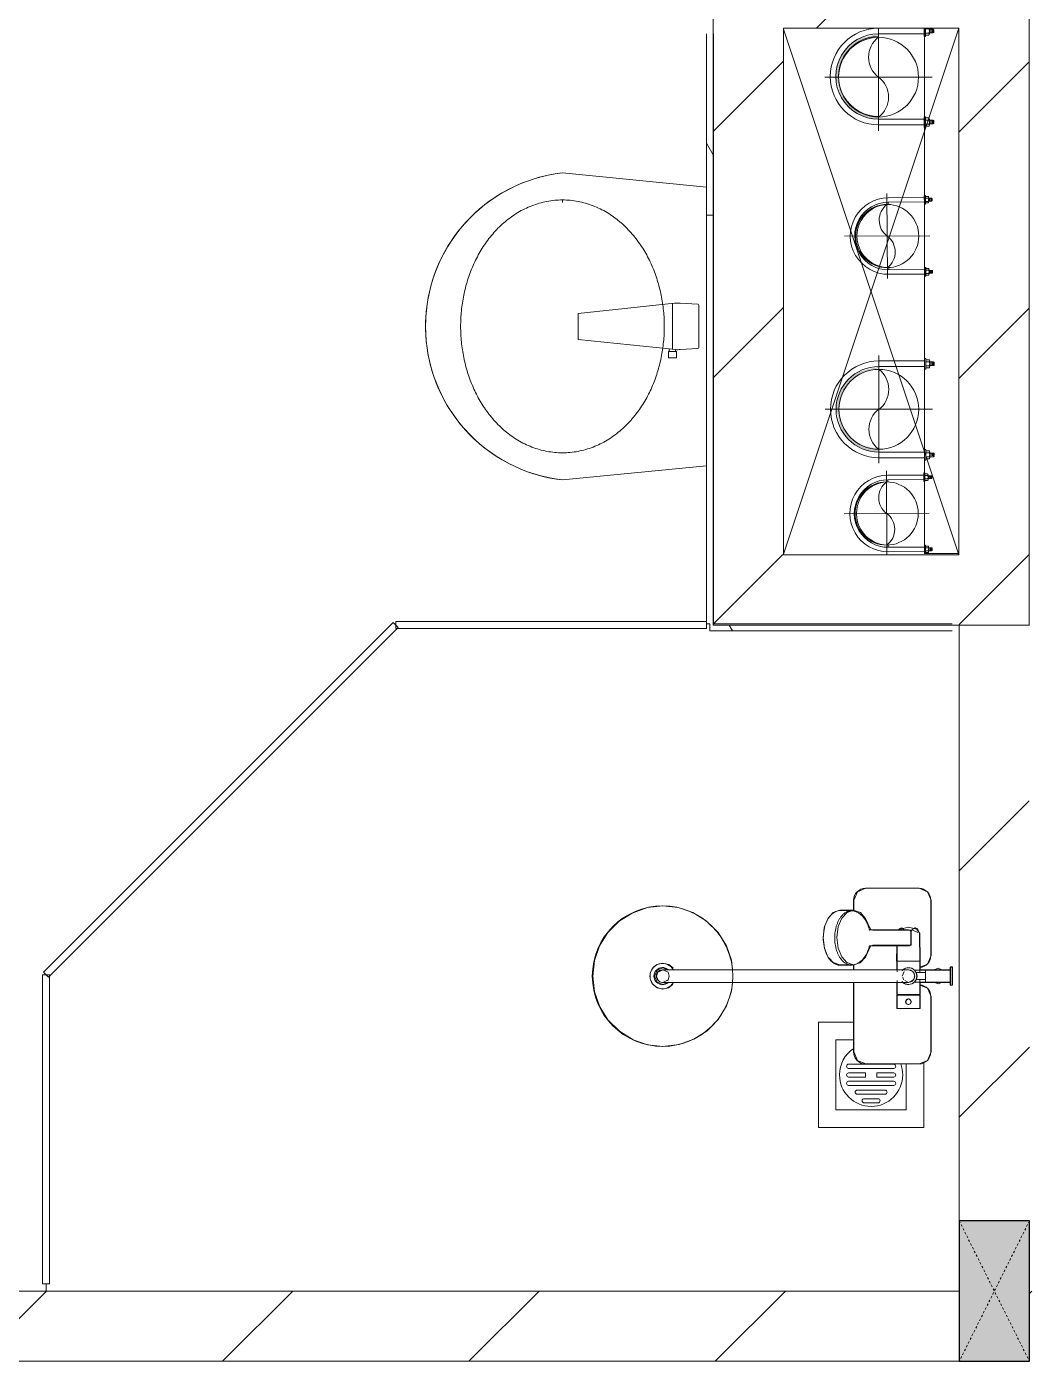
# Model space of a CAD drawing. Header units: millimetres. Extents: x 5121 to 246734, y -48180 to 129206.
# Drawn here: x 112825 to 114252, y 56637 to 58537 of the extents above; entities that cross this region are included whole.
import ezdxf

# ---------------------------------------------------------------- set-up
doc = ezdxf.new("R2010")
doc.units = ezdxf.units.MM
doc.linetypes.add('Dash', pattern=[6, 3, -3])
doc.linetypes.add('IMPORT-CENTER _3_', pattern=[10.16, 6.35, -1.27, 1.27, -1.27])
for name, color, linetype, lineweight in [('0-1', 7, 'Continuous', 5), ('0-2', 50, 'Continuous', 9), ('A-FLOR-1', 50, 'Continuous', 9), ('A-GLAZ-CURT-1', 253, 'Continuous', 9), ('A-GLAZ-CURT-2', 50, 'Continuous', 9), ('A-WALL-1', 250, 'Continuous', 18), ('A-WALL-PATT-1', 9, 'Continuous', 9), ('A-WALL-PATT-3', 111, 'Continuous', 9), ('G-IMPT', 8, 'Continuous', 9), ('G-IMPT-2', 8, 'IMPORT-CENTER _3_', 9), ('M-EQPM', 50, 'Continuous', 9), ('M-EQPM-1', 253, 'Continuous', 9), ('P-SANR-FIXT', 6, 'Continuous', 9), ('P-SANR-FIXT-1', 253, 'Continuous', 9), ('P-SANR-FIXT-2', 221, 'Continuous', 9), ('S-COLS-2', 10, 'Continuous', 25), ('S-COLS-3', 50, 'Continuous', 9), ('S-COLS-4', 253, 'Continuous', 9), ('S-COLS-HDLN-1', 50, 'Dash', 9)]:
    doc.layers.add(name, color=color, linetype=linetype, lineweight=lineweight)
pattern_1 = [(45, (0, 0), (-175.3625, 175.3625), [])]
pattern_2 = [(0, (0, 0), (1259.84, 314.96), [103.937, -840.943, 103.937, -840.943, -5039.36]), (0, (0, 0), (1259.84, 314.96), [-1889.76, 103.937, -1785.823, 103.937, -840.943, -2204.72]), (0, (0, 0), (1259.84, 314.96), [-4724.4, 103.937, -525.983, 103.937, -1470.863]), (120, (472.44, 157.48), (-902.68336, 933.57344), [103.937, -840.943, 103.937, -5880.303]), (120, (472.44, 157.48), (-902.68336, 933.57344), [-1048.817, -840.943, 103.937, -1785.823, -3149.6]), (120, (472.44, 157.48), (-902.68336, 933.57344), [-3779.52, 103.937, -840.943, 103.937, -2100.783]), (120, (472.44, 157.48), (-902.68336, 933.57344), [-4828.337, -525.983, 103.937, -1470.863]), (240, (629.92, 787.4), (-357.1566, -1248.53344), [103.937, -840.943, 103.937, -5880.303]), (240, (629.92, 787.4), (-357.1566, -1248.53344), [-1048.817, -840.943, 103.937, -1785.823, -3149.6]), (240, (629.92, 787.4), (-357.1566, -1248.53344), [-3779.52, 103.937, -840.943, 103.937, -2100.783]), (240, (629.92, 787.4), (-357.1566, -1248.53344), [-4828.337, -525.983, 103.937, -1470.863])]

# ---------------------------------------------------------------- blocks, each defined once
blk = doc.blocks.new('93925000_0001 - 93925000_top_dwg_93925000_T-348115-TKCS_MB TỔNG THỂ TẦNG 1')
at = {"layer": 'P-SANR-FIXT'}
for p, q in [((-29.3, -30.4), (-108, -30.4)), ((29.3, -30.4), (108, -30.4)), ((-125, -47.4), (-125, -123.4)), ((-46.3, -78.4), (-46.3, -46.7)), ((-27.2, -47.1), (-26.1, -47.1)), ((21.5, -45.9), (60.6, -46.7)), ((125, -47.4), (125, -123.4)), ((-9, -412.5), (-9, -62.5)), ((9, -62.5), (9, -412.5)), ((43, -64.7), (43, -117.7)), ((65.8, -117.7), (65.8, -64.7)), ((-27.2, -77.9), (-26.1, -77.9)), ((43, -78.7), (21.5, -79.2)), ((42.7, -117.9), (42.7, -117.9)), ((43.2, -117.6), (43.2, -117.5)), ((65.6, -117.5), (65.6, -117.6)), ((66.1, -117.9), (66.1, -117.9)), ((-108, -140.4), (-9, -140.4)), ((9, -140.4), (16.1, -140.4)), ((15.4, -159.1), (15.8, -143.3)), ((108, -140.4), (92.7, -140.4)), ((93, -143.3), (93.4, -159.1))]:
    blk.add_line(p, q, dxfattribs=at)
at = {"layer": 'P-SANR-FIXT', "flags": 128}
for points in [[(-45.8, -46.1), (-27.2, -46.1), (-27.2, -78.9), (-45.8, -78.9)], [(-26.1, -46), (-26.1, -78.9), (-9, -79)], [(21.5, -47.4), (21.5, -79.1), (9, -79)]]:
    blk.add_lwpolyline(points, dxfattribs=at)
at = {"layer": 'P-SANR-FIXT'}
for centre, radius in [((-36.5, -62.5), 3.95), ((0, -412.5), 100)]:
    blk.add_circle(centre, radius, dxfattribs=at)
for centre, radius, start, end in [((-108, -47.4), 17, 90, 180), ((-29.3, -47.4), 17, 4.7626, 90), ((29.3, -47.4), 17, 90, 175.2374), ((108, -47.4), 17, 360, 90), ((-45.8, -46.6), 0.5, 90, 180), ((0, -62.5), 12, 318.5904, 221.4096), ((0, -62.5), 9, 90, 180.0008), ((0, -62.5), 9, 360, 90), ((59.7, -57.1), 10.5, 38.6491, 85.492), ((45.7, -61.8), 2.59, 155.1929, 175.7071), ((45.9, -61.8), 2.75, 130.8294, 155.1929), ((46.1, -62.1), 3.08, 110.5459, 130.8294), ((54.4, -334.8), 275.9, 88.2683, 91.7343), ((-11.1, -67.1), 76.9, 1.7693, 4.1075), ((65.2, -72.4), 3.46, 323.2522, 79.3541), ((-45.8, -78.4), 0.5, 180, 270), ((-108, -123.4), 17, 180, 270), ((39.3, -146.1), 24, 145.4892, 151.4815), ((41.5, -147.6), 26.8, 139.9517, 145.4927), ((43.6, -149.4), 29.5, 134.7867, 139.9744), ((46.2, -152), 33.2, 130.0223, 134.7808), ((47.7, -153.8), 35.5, 125.4414, 130.0144), ((49.9, -156.8), 39.2, 121.1773, 125.4365), ((50.6, -157.9), 40.5, 119.697, 121.1761), ((51, -158.7), 41.5, 117.0276, 119.7085), ((52.2, -161.1), 44.1, 113.3199, 117.0258), ((51.7, -159.9), 42.8, 109.7779, 113.2977), ((52.5, -162.2), 45.2, 106.1472, 109.7766), ((53.2, -164.5), 47.7, 103.9355, 106.1665), ((39.1, -108.2), 10.4, 284.3956, 285.5116), ((40.8, -114.2), 4.19, 285.5116, 289.9665), ((40.2, -112.5), 6, 289.9665, 292.7061), ((41.4, -115.3), 2.96, 292.7061, 296.5405), ((41.3, -115.1), 3.16, 296.9591, 300.8286), ((41.8, -115.8), 2.26, 300.8286, 305.287), ((42.1, -116.4), 1.64, 305.287, 309.9326), ((42.6, -116.9), 0.906, 309.9326, 315.24), ((66.5, -116.6), 1.39, 229.6335, 235.1234), ((66.3, -116.8), 1.08, 225.1702, 229.6335), ((67.3, -115.4), 2.79, 235.1234, 238.7439), ((67.2, -115.6), 2.6, 238.7439, 243.4573), ((67.8, -114.4), 3.89, 243.9189, 246.8313), ((68.1, -113.8), 4.52, 246.843, 250.4792), ((68.3, -113.2), 5.24, 250.478, 254.0406), ((68.5, -112.7), 5.75, 254.0357, 256.0561), ((55.4, -165.2), 48.4, 73.8659, 76.0481), ((56.2, -162.4), 45.5, 70.241, 73.86), ((57.4, -159.2), 42.1, 66.6693, 70.2637), ((56.5, -161.3), 44.3, 62.9815, 66.6728), ((58, -158.4), 41.1, 60.2783, 62.9855), ((57.7, -158.9), 41.7, 58.8444, 60.2824), ((59.2, -156.4), 38.7, 54.5377, 58.8482), ((60.9, -154), 35.8, 50.0034, 54.5405), ((62.8, -151.7), 32.8, 45.1921, 50.0042), ((65, -149.6), 29.8, 40.0487, 45.1896), ((87.6, -128.4), 1.5, 180, 187.5386), ((87.6, -128.4), 1.5, 258.6057, 270), ((67.2, -147.7), 26.8, 34.5125, 40.0422), ((69.4, -146.2), 24.2, 28.5363, 34.4919), ((108, -123.4), 17, 270, 360), ((32.6, -143.6), 16.9, 172.414, 179.1297), ((33.7, -143.7), 17.9, 164.9525, 172.4168), ((35.2, -144.2), 19.5, 157.9614, 164.9563), ((37.1, -144.9), 21.6, 151.4775, 157.9654), ((73.8, -143.9), 19.2, 21.6374, 28.9183), ((71.2, -145), 22.1, 15.4436, 21.6374), ((76.8, -143.4), 16.2, 7.1859, 15.4436), ((73.9, -143.8), 19.1, 1.2699, 7.1859), ((32.7, -159), 17.3, 181.3198, 222.2619), ((76, -159), 17.4, 317.3098, 358.6393), ((54.2, -123), 60.6, 259.1395, 270.1494), ((54.2, -119.5), 64.1, 270.1494, 280.3637), ((0, -412.5), 18, 120.2491, 59.7509), ((0, -412.5), 12.2, 137.7946, 42.2054), ((0, -412.5), 9, 180, 0)]:
    blk.add_arc(centre, radius, start, end, dxfattribs=at)
for points, degree in [([(-12.9, 0), (-12.9, -1.5), (-12.9, -3)], 2), ([(12.9, 0), (0, 0), (-12.8, 0)], 2), ([(12.8, 0), (12.9, 0), (12.9, 0)], 2), ([(12.9, 0), (12.9, -1.5), (12.9, -3)], 2), ([(-12.9, -3), (0, -3), (12.8, -3)], 2), ([(-12.8, -3), (-12.9, -3), (-12.9, -3)], 2), ([(-8.5, -3.8), (-8.5, -20.9), (-8.5, -38)], 2), ([(8.5, -3.8), (8.5, -20.9), (8.5, -38)], 2), ([(-5, -46), (-15.5, -46), (-26.1, -46)], 2), ([(-8.5, -38), (0, -38), (8.5, -38)], 2), ([(-5, -38), (-5, -44.8), (-5, -51.6)], 2), ([(5, -38), (5, -44.8), (5, -51.6)], 2), ([(5, -46), (13.3, -46), (21.5, -46)], 2), ([(43.2, -61.6), (43.1, -62.2), (43.3, -62.8), (43, -63.5), (43, -64.1), (43, -64.7)], 5), ([(46.1, -59), (45.8, -59), (45.6, -59), (45.4, -59.1), (45.2, -59.1), (45, -59.2)], 5), ([(65.6, -61.6), (65.6, -60.8), (65.5, -60), (64.3, -59), (63.5, -59), (62.7, -59)], 5), ([(42.8, -182.5), (33, -180.6), (24.7, -176.4), (19.9, -170.7)], 3), ([(88.8, -170.8), (83.9, -176.5), (75.6, -180.7), (65.8, -182.5)], 3)]:
    blk.add_open_spline(points, degree=degree, dxfattribs=at)
for points, weights in [([(-9.3, -3), (-8.5, -3), (-8.5, -3.8)], [1, 0.707106775639, 1]), ([(9.3, -3), (8.5, -3), (8.5, -3.8)], [1, 0.707106765177, 1]), ([(21.5, -45.9), (21.5, -45.7), (21.5, -47.4)], [0.874147445041, 0.908470869121, 1]), ([(67.9, -74.4), (66.9, -75.7), (65.8, -76.4)], [1, 0.991614392871, 1]), ([(54.4, -167.3), (15.8, -167.3), (15.8, -143.6)], [1, 0.707106781187, 1]), ([(93, -143.6), (93, -167.3), (54.4, -167.3)], [1, 0.707106781187, 1])]:
    blk.add_rational_spline(points, weights, degree=2, dxfattribs=at)
blk.add_open_spline([(68, -50.6), (68.4, -51.1), (68.6, -51.7), (68.7, -53.5), (68.2, -54.7), (66.1, -57), (64.6, -58.1), (62.7, -59)], degree=3, knots=[0.3623591, 0.3623591, 0.3623591, 0.3623591, 0.4991435, 0.4991435, 0.7494159, 0.7494159, 0.9564651, 0.9564651, 0.9564651, 0.9564651], dxfattribs=at)
blk = doc.blocks.new('93925000_0001 - 93925000_top_dwg-348114-TKCS_MB TỔNG THỂ TẦNG 1')
blk.add_blockref('93925000_0001 - 93925000_top_dwg_93925000_T-348115-TKCS_MB TỔNG THỂ TẦNG 1', (0, 0))
blk = doc.blocks.new('93925000_0001 - 93925000_3D_low_dwg-V48-TKCS_MB TỔNG THỂ TẦNG 1')
at = {"layer": 'P-SANR-FIXT'}
for p, q in [((-13, 0.4), (-12.1, 0.4)), ((-13, 0.4), (-11.6, 0.4)), ((-13, 0.4), (-12.1, 0.4)), ((-13, 0.4), (-11.6, 0.4)), ((-13, -2.4), (-13, 0.4)), ((-13, -2.4), (-13, 0.4)), ((-12.1, 0.4), (-9.1, 0.4)), ((-12.1, 0.4), (-9.1, 0.4)), ((-8, 0.4), (-11.6, 0.4)), ((-8, 0.4), (-11.6, 0.4)), ((-9.1, 0.4), (-5, 0.4)), ((-9.1, 0.4), (-5, 0.4)), ((-2.7, 0.4), (-8, 0.4)), ((-2.7, 0.4), (-8, 0.4)), ((-5, 0.4), (0, 0.4)), ((-5, 0.4), (0, 0.4)), ((2.9, 0.4), (-2.7, 0.4)), ((2.9, 0.4), (-2.7, 0.4)), ((0, 0.4), (5.1, 0.4)), ((0, 0.4), (5.1, 0.4)), ((8.2, 0.4), (2.9, 0.4)), ((8.2, 0.4), (2.9, 0.4)), ((5.1, 0.4), (9, 0.4)), ((5.1, 0.4), (9, 0.4)), ((11.6, 0.4), (8.2, 0.4)), ((11.6, 0.4), (8.2, 0.4)), ((9, 0.4), (12, 0.4)), ((9, 0.4), (12, 0.4)), ((13, 0.4), (11.6, 0.4)), ((13, 0.4), (11.6, 0.4)), ((12, 0.4), (13, 0.4)), ((12, 0.4), (13, 0.4)), ((13, -2.4), (13, 0.4)), ((13, -2.4), (13, 0.4)), ((-12.1, -2.4), (-13, -2.4)), ((-13, -2.4), (-11.6, -2.4)), ((-12.1, -2.4), (-13, -2.4)), ((-13, -2.4), (-11.6, -2.4)), ((-9.1, -2.4), (-12.1, -2.4)), ((-9.1, -2.4), (-12.1, -2.4)), ((-11.1, -20.1), (-8.9, -14.6)), ((-5, -2.4), (-9.1, -2.4)), ((-8.9, -45.6), (-8.9, -2.4)), ((-6.1, -2.4), (-8.5, -2.4)), ((-8.5, -53.6), (-8.5, -2.4)), ((-0.3, -2.4), (-6.1, -2.4)), ((0, -2.4), (-5, -2.4)), ((-0.3, -2.4), (6.1, -2.4)), ((5.1, -2.4), (0, -2.4)), ((5.1, -2.4), (9, -2.4)), ((6.1, -2.4), (8.5, -2.4)), ((11.6, -2.4), (8.2, -2.4)), ((11.6, -2.4), (8.2, -2.4)), ((8.5, -2.4), (8.5, -53.6)), ((8.9, -2.4), (8.9, -45.6)), ((11.1, -20.1), (8.9, -15)), ((9, -2.4), (12, -2.4)), ((9, -2.4), (12, -2.4)), ((13, -2.4), (11.6, -2.4)), ((13, -2.4), (11.6, -2.4)), ((12, -2.4), (13, -2.4)), ((12, -2.4), (13, -2.4)), ((-125, -47), (-120, -35)), ((-120, -35), (-125, -47)), ((-120, -35), (-108, -30)), ((-108, -30), (-120, -35)), ((-108, -30), (-29.2, -30)), ((-29.2, -30), (-108, -30)), ((-29.2, -30), (-17.2, -35)), ((-17.2, -35), (-29.2, -30)), ((-17.2, -35), (-12.8, -45.6)), ((-12.8, -45.6), (-17.2, -35)), ((-8.9, -25.2), (-11.1, -20.1)), ((8.9, -25.6), (11.1, -20.1)), ((17.2, -35), (12.8, -45.6)), ((12.8, -45.6), (17.2, -35)), ((17.2, -35), (29.2, -30)), ((17.2, -35), (29.2, -30)), ((29.2, -30), (108, -30)), ((108, -30), (29.2, -30)), ((108, -30), (120, -35)), ((120, -35), (108, -30)), ((120, -35), (125, -47)), ((125, -47), (120, -35)), ((-125, -123), (-125, -47)), ((-125, -47), (-125, -123)), ((-46.3, -45.7), (-27.2, -45.6)), ((-46.3, -46.9), (-46.3, -45.7)), ((-46.3, -45.7), (-46.3, -46.9)), ((-46.3, -50.5), (-46.3, -46.9)), ((-46.3, -50.5), (-46.3, -56.1)), ((-46.3, -56.1), (-46.3, -62.1)), ((-27.2, -46.8), (-27.2, -45.6)), ((-27.2, -45.6), (-27.2, -46.8)), ((-27.2, -46.8), (-27.2, -50.4)), ((-27.2, -56), (-27.2, -50.4)), ((-27.2, -62.1), (-27.2, -56)), ((-26.1, -46.8), (-26.1, -45.6)), ((-8.5, -45.6), (-26.1, -45.6)), ((-26.1, -46.8), (-26.1, -50.4)), ((-26.1, -56), (-26.1, -50.4)), ((-26.1, -62.1), (-26.1, -56)), ((-8.5, -53.6), (-11.2, -57.7)), ((-8.5, -53.6), (-11.2, -57.7)), ((-5.4, -54.9), (-9, -62.1)), ((-4.4, -50.9), (-8.5, -53.6)), ((-4.4, -50.9), (-8.5, -53.6)), ((0, -53.1), (-5.4, -54.9)), ((-4.6, -51), (-4.4, -50.9)), ((0, -50.1), (-4.4, -50.9)), ((-1.6, -53.8), (0, -53.1)), ((4.4, -50.9), (0, -50.1)), ((5.1, -55.1), (0, -53.1)), ((4.4, -50.9), (4.6, -51)), ((4.4, -50.9), (8.5, -53.6)), ((4.4, -50.9), (8.5, -53.6)), ((9, -62.1), (6.4, -55.7)), ((21.5, -45.6), (8.5, -45.6)), ((11.1, -57.5), (8.5, -53.6)), ((11.2, -57.7), (8.5, -53.6)), ((11.2, -57.7), (8.5, -53.6)), ((21.5, -45.6), (60.6, -46.1)), ((21.5, -46.8), (21.5, -45.6)), ((21.5, -46.8), (21.5, -50.4)), ((21.5, -56), (21.5, -50.4)), ((21.5, -62.1), (21.5, -56)), ((60.6, -46.1), (66.7, -50.3)), ((65.3, -56), (62.2, -49.2)), ((66.3, -68.3), (65.3, -56)), ((66.7, -50.3), (69.5, -62.1)), ((125, -47), (125, -123)), ((125, -123), (125, -47)), ((-46.3, -68.1), (-46.3, -62.1)), ((-46.3, -73.7), (-46.3, -68.1)), ((-46.3, -77.3), (-46.3, -73.7)), ((-40.5, -62.1), (-39.4, -59.4)), ((-40.5, -62.1), (-39.3, -64.9)), ((-36.6, -58.1), (-39.4, -59.4)), ((-36.5, -66.1), (-39.3, -64.9)), ((-36.6, -58.1), (-33.6, -59.3)), ((-33.6, -64.8), (-36.5, -66.1)), ((-33.6, -59.3), (-32.5, -62.1)), ((-33.6, -64.8), (-32.5, -62.1)), ((-27.2, -68.2), (-27.2, -62.1)), ((-27.2, -73.8), (-27.2, -68.2)), ((-27.2, -77.4), (-27.2, -73.8)), ((-26.1, -68.2), (-26.1, -62.1)), ((-26.1, -73.8), (-26.1, -68.2)), ((-26.1, -77.4), (-26.1, -73.8)), ((-11.1, -57.5), (-12, -62.1)), ((-11.2, -57.7), (-12, -62.1)), ((-12, -62.1), (-11.2, -66.5)), ((-12, -62.1), (-11.2, -66.5)), ((-11.1, -57.5), (-11.2, -57.7)), ((-11.1, -66.7), (-11.2, -66.5)), ((-11.2, -66.5), (-8.5, -70.6)), ((-11.1, -66.7), (-8.5, -70.6)), ((-9, -62.1), (-6.3, -67.4)), ((-9, -62.1), (-9, -66.3)), ((-9, -79.5), (-9, -66.3)), ((-8.5, -70.6), (-8.5, -70.6)), ((-8.5, -70.6), (-7.4, -71.3)), ((-8.5, -70.6), (-7.4, -71.3)), ((-5.4, -69.3), (-1.6, -70.5)), ((6.4, -68.5), (0, -71.1)), ((7.4, -71.3), (8.5, -70.6)), ((7.5, -71.3), (8.5, -70.6)), ((8.5, -70.6), (11.2, -66.5)), ((8.5, -70.6), (11.2, -66.5)), ((8.5, -70.6), (11.1, -66.7)), ((8.5, -70.6), (8.5, -70.6)), ((9, -62.1), (9, -66.5)), ((9, -79.6), (9, -66.5)), ((11.1, -57.5), (11.2, -57.7)), ((11.1, -66.7), (12, -62.1)), ((11.1, -66.7), (11.2, -66.5)), ((12, -62.1), (11.2, -57.7)), ((12, -62.1), (11.2, -57.7)), ((11.2, -66.5), (12, -62.1)), ((21.5, -68.2), (21.5, -62.1)), ((21.5, -73.8), (21.5, -68.2)), ((21.5, -77.4), (21.5, -73.8)), ((43.3, -68.3), (43.8, -62.2)), ((44.3, -58.6), (44.2, -112.9)), ((65.4, -58.6), (44.3, -58.6)), ((65.4, -58.6), (65.4, -112.9)), ((66.7, -73.9), (69.5, -62.1)), ((-46.3, -78.5), (-46.3, -77.3)), ((-46.3, -78.5), (-46.3, -77.3)), ((-46.3, -78.5), (-27.2, -78.6)), ((-27.2, -77.4), (-27.2, -78.6)), ((-27.2, -78.6), (-27.2, -77.4)), ((-26.1, -78.6), (-26.1, -77.4)), ((-26.1, -78.6), (-6.3, -78.6)), ((-9, -79.5), (-9, -94.5)), ((-9, -94.5), (-9, -122.1)), ((6.3, -78.6), (21.5, -78.6)), ((9, -79.6), (9, -94.6)), ((9, -94.6), (9, -122.1)), ((21.5, -78.6), (21.5, -77.4)), ((21.5, -78.6), (44.3, -78.3)), ((44.2, -112.9), (42.7, -116.4)), ((65.4, -112.9), (67, -116.4)), ((-120, -135), (-125, -123)), ((-125, -123), (-120, -135)), ((-9, -122.1), (-9, -352.1)), ((9, -352.1), (9, -122.1)), ((16, -140.4), (19, -131.1)), ((27.2, -123.6), (19, -131.1)), ((42.7, -116.4), (27.2, -123.6)), ((67, -116.4), (82.2, -123.4)), ((82.2, -123.4), (90.4, -130.7)), ((90.4, -130.7), (93.7, -140.4)), ((125, -123), (120, -135)), ((120, -135), (125, -123)), ((-108, -140), (-120, -135)), ((-120, -135), (-108, -140)), ((-8.8, -140), (-108, -140)), ((-108, -140), (-8.8, -140)), ((16.1, -140), (8.8, -140)), ((8.8, -140), (16.1, -140)), ((16, -140.4), (16, -160.1)), ((19.3, -150.1), (16, -140.4)), ((27.5, -157.3), (19.3, -150.1)), ((90.7, -149.6), (82.5, -157.2)), ((90.7, -149.6), (93.7, -140.4)), ((108, -140), (93.6, -140)), ((93.6, -140), (108, -140)), ((93.7, -140.4), (93.7, -160.1)), ((108, -140), (120, -135)), ((108, -140), (120, -135)), ((16, -160.1), (18.8, -169)), ((19.3, -169.7), (16, -160.1)), ((25.5, -175.3), (19.3, -169.7)), ((27.5, -157.3), (39.8, -162.4)), ((39.8, -162.4), (54.8, -164.2)), ((70.6, -162.2), (54.8, -164.2)), ((70.6, -162.2), (82.5, -157.2)), ((90.7, -169.3), (82.5, -176.8)), ((93.7, -160.1), (90.7, -169.3)), ((39.8, -182), (27.5, -177)), ((39.6, -182), (54.8, -183.9)), ((39.8, -182), (54.8, -183.9)), ((54.8, -183.9), (70.6, -181.9)), ((54.8, -183.9), (69.3, -182.2)), ((82.5, -176.8), (70.6, -181.9)), ((-42.5, -321.4), (-61.8, -333.3)), ((-21.4, -314.2), (-42.5, -321.4)), ((-9, -312.8), (-21.4, -314.2)), ((22.5, -314.4), (9, -312.9)), ((43, -321.6), (22.5, -314.4)), ((61.9, -333.3), (43, -321.6)), ((-61.8, -333.3), (-77.7, -348.9)), ((78.8, -350.3), (61.9, -333.3)), ((-77.7, -348.9), (-89.8, -367.9)), ((-9, -374.4), (-9, -352.1)), ((9, -374.3), (9, -352.1)), ((90.5, -369.3), (78.8, -350.3)), ((-89.8, -367.9), (-97.3, -388.9)), ((-9, -394.7), (-9, -374.4)), ((9, -394.5), (9, -374.3)), ((97.6, -390.1), (90.5, -369.3)), ((-97.3, -388.9), (-100, -411.9)), ((-11.8, -397.7), (-16.7, -404)), ((-9, -394.7), (-9, -407.6)), ((9, -394.5), (9, -407.4)), ((11.7, -397.6), (16.7, -403.7)), ((11.7, -397.6), (16.7, -403.7)), ((100, -411.9), (97.6, -390.1)), ((-100, -411.9), (-97.6, -433.8)), ((-16.7, -404), (-18.5, -411.9)), ((-18.5, -411.9), (-18.5, -411.9)), ((-18.5, -411.9), (-16.5, -420.1)), ((-12, -411.9), (-8.7, -403.6)), ((-8.3, -420.6), (-12, -411.9)), ((-5.4, -404.7), (-9, -411.9)), ((-9, -407.6), (-9, -411.9)), ((-9, -411.9), (-9, -411.9)), ((-5.4, -404.7), (-6.3, -405.5)), ((-5.4, -404.7), (0, -402.9)), ((5.4, -404.7), (0, -402.9)), ((9, -411.9), (5.4, -404.7)), ((5.4, -404.7), (6.2, -405.4)), ((5.4, -419.1), (9, -411.6)), ((5.4, -419.1), (9, -411.9)), ((12, -411.9), (8.3, -403.2)), ((8.7, -420.2), (12, -411.9)), ((9, -411.9), (9, -407.4)), ((9, -411.6), (9, -411.9)), ((18.5, -411.9), (16.5, -420.1)), ((16.7, -403.7), (18.5, -411.9)), ((16.7, -403.7), (18.5, -411.9)), ((18.5, -411.9), (18.5, -411.9)), ((100, -411.9), (97.5, -433.9)), ((-97.6, -433.8), (-90.5, -454.4)), ((-16.5, -420.1), (-11.3, -426.5)), ((-11.3, -426.5), (-3.9, -429.9)), ((-11.3, -426.5), (-3.9, -430)), ((0, -423.9), (-8.3, -420.6)), ((-5.4, -419.1), (-6.2, -418.4)), ((0, -420.9), (-5.4, -419.1)), ((0, -420.9), (-5.4, -419.1)), ((-3.9, -429.9), (4.1, -429.9)), ((-3.9, -430), (4.1, -429.9)), ((5.4, -419.1), (0, -420.9)), ((5.4, -419.1), (0, -420.9)), ((8.7, -420.2), (0, -423.9)), ((4.1, -429.9), (11.7, -426.2)), ((6.2, -418.4), (5.4, -419.1)), ((16.5, -420.1), (11.7, -426.2)), ((89.8, -455.8), (97.5, -433.9)), ((-90.5, -454.4), (-78.4, -473.9)), ((78, -474.5), (89.8, -455.8)), ((-78.4, -473.9), (-62.2, -490.2)), ((61.9, -490.4), (78, -474.5)), ((-62.2, -490.2), (-43.5, -501.9)), ((42.9, -502.2), (61.9, -490.4)), ((-43.5, -501.9), (-22.2, -509.4)), ((-22.2, -509.4), (-0.1, -511.9)), ((-0.1, -511.9), (22.1, -509.4)), ((22.1, -509.4), (42.9, -502.2))]:
    blk.add_line(p, q, dxfattribs=at)
blk = doc.blocks.new('93925000_0001 - FMM 93925000-V54-TKCS_MB TỔNG THỂ TẦNG 1')
at = {"extrusion": (0, 0, -1), "zscale": -1, "rotation": 180}
for name in ['93925000_0001 - 93925000_top_dwg-348114-TKCS_MB TỔNG THỂ TẦNG 1', '93925000_0001 - 93925000_3D_low_dwg-V48-TKCS_MB TỔNG THỂ TẦNG 1']:
    blk.add_blockref(name, (0, 0), dxfattribs=at)
blk = doc.blocks.new('bonruatreo - Chậu rửa-348246-TKCS_MB TỔNG THỂ TẦNG 1')
at = {"layer": 'P-SANR-FIXT-1'}
for p, q in [((-218.6, 205), (-198.4, 0)), ((180.6, 205), (176.4, 205)), ((198.4, 0), (218.6, 205)), ((-198.4, 0), (198.4, 0)), ((165, 0), (-165, 0))]:
    blk.add_line(p, q, dxfattribs=at)
at = {"layer": 'P-SANR-FIXT-1', "flags": 128}
blk.add_lwpolyline([(-218.6, 205), (-217.4, 213.7), (-215.9, 222.4), (-214, 231), (-211.8, 239.5), (-209.3, 247.9), (-206.4, 256.2), (-203.2, 264.4), (-199.6, 272.5), (-195.8, 280.4), (-191.6, 288.1), (-187.1, 295.7), (-182.3, 303.1), (-177.3, 310.3), (-171.9, 317.3), (-166.3, 324.1), (-160.4, 330.6), (-154.2, 336.9), (-147.8, 342.9), (-141.2, 348.7), (-134.3, 354.2), (-127.3, 359.4), (-120, 364.4), (-112.5, 369), (-104.9, 373.4), (-97.1, 377.4), (-89.1, 381.2), (-81, 384.6), (-72.7, 387.6), (-64.4, 390.4), (-55.9, 392.8), (-47.3, 394.8), (-38.7, 396.6), (-30, 397.9), (-21.3, 399), (-12.5, 399.6), (-3.7, 400), (5.1, 399.9), (13.9, 399.6), (22.6, 398.8), (31.4, 397.8), (40.1, 396.3), (48.7, 394.5), (57.2, 392.4), (65.7, 390), (74, 387.2), (82.2, 384.1), (90.3, 380.6), (98.3, 376.8), (106.1, 372.7), (113.7, 368.3), (121.1, 363.6), (128.4, 358.7), (135.4, 353.4), (142.2, 347.8), (148.8, 342), (155.2, 335.9), (161.3, 329.6), (167.2, 323), (172.8, 316.2), (178.1, 309.2), (183.1, 302), (187.8, 294.6), (192.2, 287), (196.4, 279.2), (200.2, 271.3), (203.7, 263.2), (206.8, 255), (209.7, 246.6), (212.2, 238.2), (214.3, 229.7), (216.1, 221.1), (217.6, 212.4), (218.6, 205)], dxfattribs=at)
at = {"layer": 'P-SANR-FIXT-1'}
blk.add_arc((0, 180), 220, 6.525, 173.475, dxfattribs=at)
for points in [[(-180, 205), (-180, 212.4), (-178.6, 227.3), (-172.4, 248.8), (-162.5, 268.9), (-149.4, 287), (-133.8, 303), (-116.1, 316.6), (-96.9, 327.9), (-76.5, 336.8), (-55.2, 343.5), (-33.3, 347.9), (-11.2, 350.1), (11.1, 350.1), (33.3, 347.9), (55.2, 343.5), (76.5, 336.8), (96.9, 327.9), (116.1, 316.6), (133.8, 302.9), (149.5, 287), (162.5, 268.8), (172.4, 248.8), (178.6, 227.3), (180, 212.4), (180, 205)], [(180, 205), (180, 197.6), (178.6, 182.7), (172.4, 161.2), (162.5, 141.2), (149.5, 123), (133.8, 107.1), (116.1, 93.4), (96.9, 82.1), (76.5, 73.2), (55.2, 66.5), (33.3, 62.1), (11.1, 59.9), (-11.2, 59.9), (-33.3, 62.1), (-55.2, 66.5), (-76.5, 73.2), (-96.9, 82.1), (-116.1, 93.4), (-133.8, 107), (-149.4, 123), (-162.5, 141.1), (-172.4, 161.2), (-178.6, 182.7), (-180, 197.6), (-180, 205)]]:
    blk.add_open_spline(points, degree=3, dxfattribs=at)
at = {"layer": 'P-SANR-FIXT-2'}
for p, q in [((-18.5, 182.5), (-32.2, 52.9)), ((18.5, 182.5), (-18.5, 182.5)), ((33, 45.4), (18.5, 182.5)), ((-35.6, 54.2), (-44.7, 54.2)), ((-44.7, 54.2), (-44.7, 42.8)), ((-44.7, 42.8), (-35.6, 42.8)), ((-35.6, 52.9), (-35.6, 54.2)), ((-32.2, 52.9), (-35.6, 52.9)), ((-35.6, 44.2), (-35.6, 52.9)), ((-35.6, 42.8), (-35.6, 44.2)), ((-35.6, 44.2), (-33.1, 44.2)), ((-32.2, 52.9), (-33.1, 44.2)), ((32.7, 48.5), (-32.7, 48.5)), ((-33, 37.3), (-31.4, 12.2)), ((31.4, 12.2), (33, 37.3)), ((-30.2, 11), (30.2, 11))]:
    blk.add_line(p, q, dxfattribs=at)
for centre, radius, start, end in [((5.5, 41.4), 38.7, 175.8543, 186.034), ((-5.5, 41.4), 38.7, 353.966, 6.034), ((-30.1, 12.3), 1.3, 183.5997, 268.7722), ((30.1, 12.3), 1.3, 271.2278, 356.4003)]:
    blk.add_arc(centre, radius, start, end, dxfattribs=at)
blk = doc.blocks.new('THU NUOC - THU NUOC-455054-TKCS_MB TỔNG THỂ TẦNG 1')
at = {"layer": 'M-EQPM-1'}
for p, q in [((-66.3, -70.6), (-66.3, 79.4)), ((-66.3, 79.4), (-15.8, 79.4)), ((-15.8, 54.4), (-41.3, 54.4)), ((-41.3, 54.4), (-41.3, -45.6)), ((-23.3, 19.6), (40.9, 19.6)), ((58.7, -45.6), (58.7, 19.9)), ((83.7, 22.6), (83.7, -70.6)), ((40.9, 13.6), (-23.3, 13.6)), ((-23.3, 7.2), (0.7, 7.2)), ((0.7, 1.2), (-23.3, 1.2)), ((0.7, 7.2), (0.7, 1.2)), ((16.7, 1.2), (16.7, 7.2)), ((16.7, 7.2), (40.9, 7.2)), ((40.9, 1.2), (16.7, 1.2)), ((-23.3, -4.8), (40.9, -4.8)), ((40.9, -10.8), (-23.3, -10.8)), ((-11, -17.3), (28.5, -17.3)), ((28.5, -23.3), (-11, -23.3)), ((-1.1, -29.6), (18.5, -29.6)), ((18.5, -35.6), (-1.1, -35.6)), ((-41.3, -45.6), (58.7, -45.6)), ((83.7, -70.6), (-66.3, -70.6))]:
    blk.add_line(p, q, dxfattribs=at)
for centre, radius, start, end in [((8.7, 4.4), 45, 123.3453, 180), ((8.7, 4.4), 45, 123.3453, 180), ((-23.3, 16.6), 3, 90, 270), ((-11, 29.1), 3, 165, 240), ((40.9, 16.6), 3, 270, 90), ((8.7, 4.4), 45, 0, 20.2407), ((8.7, 4.4), 45, 360, 20.2407), ((8.7, 4.4), 45, 180, 0), ((8.7, 4.4), 45, 180, 360), ((-23.3, 4.2), 3, 90, 270), ((40.9, 4.2), 3, 270, 90), ((-23.3, -7.8), 3, 90, 270), ((-11, -20.3), 3, 90, 270), ((28.5, -20.3), 3, 270, 90), ((40.9, -7.8), 3, 270, 90), ((-1.1, -32.6), 3, 90, 270), ((18.5, -32.6), 3, 270, 90)]:
    blk.add_arc(centre, radius, start, end, dxfattribs=at)
blk = doc.blocks.new('System Panel - Glazed-921744-TKCS_MB TỔNG THỂ TẦNG 1')
at = {"layer": 'A-GLAZ-CURT-2'}
for p, q in [((220.1, 5), (-220.1, 5)), ((-220.1, 5), (-220.1, -5)), ((220.1, -5), (220.1, 5)), ((-220.1, -5), (220.1, -5))]:
    blk.add_line(p, q, dxfattribs=at)
blk = doc.blocks.new('System Panel - Glazed-579637-TKCS_MB TỔNG THỂ TẦNG 1')
at = {"layer": 'A-GLAZ-CURT-2'}
for p, q in [((352.2, 5), (-352.2, 5)), ((-352.2, 5), (-352.2, -5)), ((352.2, -5), (352.2, 5)), ((-352.2, -5), (352.2, -5))]:
    blk.add_line(p, q, dxfattribs=at)
blk = doc.blocks.new('System Panel - Glazed-919683-TKCS_MB TỔNG THỂ TẦNG 1')
at = {"layer": 'A-GLAZ-CURT-2'}
for p, q in [((221.2, 5), (-221.2, 5)), ((-221.2, 5), (-221.2, -5)), ((221.2, -5), (221.2, 5)), ((-221.2, -5), (221.2, -5))]:
    blk.add_line(p, q, dxfattribs=at)
blk = doc.blocks.new('G1_SOF - BO TRU - 100x200-V74-TKCS_MB TỔNG THỂ TẦNG 1')
at = {"layer": 'S-COLS-3'}
blk.add_hatch(color=256, dxfattribs=at).paths.add_polyline_path([(50, -100), (50, 100), (-50, 100), (-50, -100), (-44.8, -100)])
at = {"layer": 'S-COLS-2'}
for p, q in [((50, 100), (-50, 100)), ((-50, 100), (-50, -100)), ((50, -100), (50, 100)), ((-50, -100), (50, -100))]:
    blk.add_line(p, q, dxfattribs=at)
at = {"layer": 'S-COLS-HDLN-1'}
for p, q in [((50, 100), (-50, -100)), ((-50, 100), (50, -100))]:
    blk.add_line(p, q, dxfattribs=at)
blk = doc.blocks.new('NCV_TKTC_TANG 1_rvt-1-TKCS_MB TỔNG THỂ TẦNG 1')
at = {"layer": 'A-WALL-PATT-1'}
h = blk.add_hatch(dxfattribs=at)
h.set_pattern_fill('FP_11', color=256, style=0, pattern_type=2)
h.set_pattern_definition(pattern_2)
h.paths.add_polyline_path([(113792.6, 57686.9), (113802.2, 57686.9), (113802.2, 58526.9), (113792.6, 58526.9), (113792.6, 57690.3)])
h = blk.add_hatch(dxfattribs=at)
h.set_pattern_fill('FP_11', color=256, style=0, pattern_type=2)
h.set_pattern_definition(pattern_2)
h.paths.add_polyline_path([(113902.2, 57676.9), (114142.6, 57676.9), (114142.6, 57684.9), (113801.5, 57684.9), (113797.6, 57676.9), (113901.8, 57676.9)])
h = blk.add_hatch(dxfattribs=at)
h.set_pattern_fill('FP_2', color=256, style=0, pattern_type=2)
h.set_pattern_definition(pattern_1)
h.paths.add_polyline_path([(114252.6, 56836.9), (114252.2, 57684.9), (114152.6, 57684.9), (114152.6, 56836.9)])
h = blk.add_hatch(dxfattribs=at)
h.set_pattern_fill('FP_2', color=256, style=0, pattern_type=2)
h.set_pattern_definition(pattern_1)
h.paths.add_polyline_path([(116252.6, 56636.9), (116252.6, 56736.9), (114252.6, 56736.9), (114252.6, 56636.9), (116244.4, 56636.9)])
h.paths.add_polyline_path([(112540.3, 56636.9), (114152.6, 56636.9), (114152.6, 56736.9), (111852.6, 56736.9), (111852.6, 56636.9), (112052.6, 56636.9)])
at = {"layer": 'A-FLOR-1'}
blk.add_line((112852.6, 56736.9), (112852.6, 56746.9), dxfattribs=at)
at = {"layer": 'A-WALL-1'}
for p, q in [((113792.6, 58526.9), (113792.6, 58308.7)), ((113802.6, 57686.9), (113802.6, 58526.9)), ((113792.6, 57911.9), (113792.6, 57686.9)), ((113792.6, 57686.9), (113797.6, 57686.9)), ((113797.6, 57686.9), (113797.6, 57676.9)), ((114142.6, 57686.9), (113802.6, 57686.9)), ((114152.6, 57684.9), (114152.6, 56836.9)), ((114252.6, 57684.9), (114152.6, 57684.9)), ((113797.6, 57676.9), (114142.6, 57676.9)), ((114152.6, 56736.9), (111852.6, 56736.9)), ((111852.6, 56636.9), (114152.6, 56636.9))]:
    blk.add_line(p, q, dxfattribs=at)
at = {"layer": 'A-GLAZ-CURT-1'}
for name, p, rotation in [('System Panel - Glazed-579637-TKCS_MB TỔNG THỂ TẦNG 1', (113101.2, 57436.3), 44.99999999999893), ('System Panel - Glazed-921744-TKCS_MB TỔNG THỂ TẦNG 1', (112852.1, 56967.1), 89.99999999999919)]:
    blk.add_blockref(name, p, dxfattribs=dict(at, rotation=rotation))
blk.add_blockref('System Panel - Glazed-919683-TKCS_MB TỔNG THỂ TẦNG 1', (113571.4, 57685.3), dxfattribs=at)
at = {"layer": 'M-EQPM-1'}
blk.add_blockref('THU NUOC - THU NUOC-455054-TKCS_MB TỔNG THỂ TẦNG 1', (114018.4, 57040.4), dxfattribs=at)
at = {"layer": 'P-SANR-FIXT-1'}
for name, p, rotation in [('bonruatreo - Chậu rửa-348246-TKCS_MB TỔNG THỂ TẦNG 1', (113792.6, 58110.3), 89.99999999999957), ('93925000_0001 - FMM 93925000-V54-TKCS_MB TỔNG THỂ TẦNG 1', (114142.6, 57185.3), 89.9999999999999)]:
    blk.add_blockref(name, p, dxfattribs=dict(at, rotation=rotation))
at = {"layer": 'S-COLS-4'}
blk.add_blockref('G1_SOF - BO TRU - 100x200-V74-TKCS_MB TỔNG THỂ TẦNG 1', (114202.6, 56736.9), dxfattribs=at)
blk = doc.blocks.new('TKTC_XREF_251221_MB TANG 1 - TKTC_XREF_260130_MB TANG 1_dwg_CUM U_DN100-V206-TKCS_MB TỔNG THỂ TẦNG 1')
at = {"layer": 'G-IMPT'}
for p, q in [((-79.1, 66.6), (-79.1, 63.4)), ((-76.6, 66.6), (-76.6, 63.4)), ((-74.6, 66.6), (-74.6, 63.4)), ((-72.7, 69.3), (-72.7, 60.7)), ((-66.9, 67.9), (-71.7, 67.9)), ((-66.9, 62.1), (-71.7, 62.1)), ((-65, 69), (0, 69)), ((-79.1, -63.4), (-79.1, -66.6)), ((-76.6, -63.4), (-76.6, -66.6)), ((-74.6, -63.4), (-74.6, -66.6)), ((-72.7, -60.7), (-72.7, -69.3)), ((-66.9, -62.1), (-71.7, -62.1)), ((-66.9, -67.9), (-71.7, -67.9)), ((-65, -69), (0, -69))]:
    blk.add_line(p, q, dxfattribs=at)
at = {"layer": 'G-IMPT', "flags": 128}
for points in [[(-66.9, 70.8), (-66.9, 72.7), (-65, 72.7), (-65, 57.3), (-66.9, 57.3), (-66.9, 59.2)], [(-72.7, 67.6), (-78.1, 67.6), (-78.1, 62.4), (-72.7, 62.4)], [(-71.7, 59.2), (-66.9, 59.2), (-66.9, 70.8), (-71.7, 70.8)], [(-65, 61), (0, 61), (0, 57)], [(-72.7, -62.4), (-78.1, -62.4), (-78.1, -67.6), (-72.7, -67.6)], [(-71.7, -70.8), (-66.9, -70.8), (-66.9, -59.2), (-71.7, -59.2)], [(-66.9, -59.2), (-66.9, -57.3), (-65, -57.3), (-65, -72.7), (-66.9, -72.7), (-66.9, -70.8)], [(-65, -61), (0, -61), (0, -57)]]:
    blk.add_lwpolyline(points, dxfattribs=at)
at = {"layer": 'G-IMPT'}
for centre, radius, start, end in [((-78.1, 66.6), 0.96, 90, 180), ((-78.1, 63.4), 0.96, 180, 270), ((-71.1, 69.3), 1.56, 112.6199, 247.3801), ((-67.9, 65), 4.8, 143.1301, 216.8699), ((-71.1, 60.7), 1.56, 112.6199, 247.3801), ((0, 0), 69, 270, 90), ((0, 0), 61, 270, 90), ((0, 0), 57, 270, 90), ((-78.1, -63.4), 0.96, 90, 180), ((-78.1, -66.6), 0.96, 180, 270), ((-71.1, -60.7), 1.56, 112.6199, 247.3801), ((-67.9, -65), 4.8, 143.1301, 216.8699), ((-71.1, -69.3), 1.56, 112.6199, 247.3801)]:
    blk.add_arc(centre, radius, start, end, dxfattribs=at)
blk = doc.blocks.new('TKTC_XREF_251221_MB TANG 1 - TKTC_XREF_260130_MB TANG 1_dwg_$cc-V320-TKCS_MB TỔNG THỂ TẦNG 1')
at = {"layer": 'G-IMPT'}
blk.add_circle((0, 0), 0.5, dxfattribs=at)
for centre, radius, start, end in [((0, 0), 0.5, 90, 270), ((0.188, 0.25), 0.313, 126.8699, 233.1301), ((-0.188, -0.25), 0.313, 306.8699, 53.1301)]:
    blk.add_arc(centre, radius, start, end, dxfattribs=at)
at = {"layer": 'G-IMPT-2'}
for p, q in [((0, -0.656), (0, 0.673)), ((-0.673, 0), (0.673, 0))]:
    blk.add_line(p, q, dxfattribs=at)
blk = doc.blocks.new('TKTC_XREF_251221_MB TANG 1 - TKTC_XREF_260130_MB TANG 1_dwg_$cc-4202122-TKCS_MB TỔNG THỂ TẦNG 1')
at = {"layer": 'G-IMPT'}
blk.add_circle((0, 0), 0.5, dxfattribs=at)
for centre, radius, start, end in [((0, 0), 0.5, 90, 270), ((0.188, 0.25), 0.313, 126.8699, 233.1301), ((-0.188, -0.25), 0.313, 306.8699, 53.1301)]:
    blk.add_arc(centre, radius, start, end, dxfattribs=at)
at = {"layer": 'G-IMPT-2'}
for p, q in [((0, -0.673), (0, 0.673)), ((-0.673, 0), (0.673, 0))]:
    blk.add_line(p, q, dxfattribs=at)
blk = doc.blocks.new('TKTC_XREF_251221_MB TANG 1 - TKTC_XREF_260130_MB TANG 1_dwg_CUM U_DN100-V207-TKCS_MB TỔNG THỂ TẦNG 1')
at = {"layer": 'G-IMPT'}
blk.add_hatch(color=256, dxfattribs=at).paths.add_polyline_path([(0, 61), (0, 57), (25.4, 50.7), (36.6, 43.1), (47.8, 30.5), (54.6, 15.8), (55.1, 14.6), (57, 0), (52.8, -20.2), (43.1, -36.6), (30.5, -47.8), (15.8, -54.6), (14.7, -55.1), (0, -58.9), (0, -61), (28.5, -53.7), (40.3, -45.3), (45.3, -40.3), (53.7, -28.5), (59.1, -14.8), (61, 0), (53.7, 28.5), (45.3, 40.3), (32.5, 51.3), (25.1, 55), (14.8, 59.1)])
for p, q in [((-79.1, 66.6), (-79.1, 63.4)), ((-76.6, 66.6), (-76.6, 63.4)), ((-74.6, 66.6), (-74.6, 63.4)), ((-72.7, 69.3), (-72.7, 60.7)), ((-66.9, 67.9), (-71.7, 67.9)), ((-66.9, 62.1), (-71.7, 62.1)), ((-65, 69), (0, 69)), ((-79.1, -63.4), (-79.1, -66.6)), ((-76.6, -63.4), (-76.6, -66.6)), ((-74.6, -63.4), (-74.6, -66.6)), ((-72.7, -60.7), (-72.7, -69.3)), ((-66.9, -62.1), (-71.7, -62.1)), ((-66.9, -67.9), (-71.7, -67.9)), ((-65, -69), (0, -69))]:
    blk.add_line(p, q, dxfattribs=at)
at = {"layer": 'G-IMPT', "flags": 128}
for points in [[(-72.7, 67.6), (-78.1, 67.6), (-78.1, 62.4), (-72.7, 62.4)], [(-71.7, 59.2), (-66.9, 59.2), (-66.9, 70.8), (-71.7, 70.8)], [(-66.9, 70.8), (-66.9, 72.7), (-65, 72.7), (-65, 57.3), (-66.9, 57.3), (-66.9, 59.2)], [(-65, 61), (0, 61), (0, 57)], [(-65, -61), (0, -61), (0, -57)], [(-72.7, -62.4), (-78.1, -62.4), (-78.1, -67.6), (-72.7, -67.6)], [(-71.7, -70.8), (-66.9, -70.8), (-66.9, -59.2), (-71.7, -59.2)], [(-66.9, -59.2), (-66.9, -57.3), (-65, -57.3), (-65, -72.7), (-66.9, -72.7), (-66.9, -70.8)]]:
    blk.add_lwpolyline(points, dxfattribs=at)
at = {"layer": 'G-IMPT'}
for centre, radius, start, end in [((-78.1, 66.6), 0.96, 90, 180), ((-78.1, 63.4), 0.96, 180, 270), ((-71.1, 69.3), 1.56, 112.6199, 247.3801), ((-67.9, 65), 4.8, 143.1301, 216.8699), ((-71.1, 60.7), 1.56, 112.6199, 247.3801), ((0, 0), 69, 270, 90), ((0, 0), 61, 270, 90), ((0, 0), 57, 270, 90), ((-78.1, -63.4), 0.96, 90, 180), ((-78.1, -66.6), 0.96, 180, 270), ((-71.1, -60.7), 1.56, 112.6199, 247.3801), ((-67.9, -65), 4.8, 143.1301, 216.8699), ((-71.1, -69.3), 1.56, 112.6199, 247.3801)]:
    blk.add_arc(centre, radius, start, end, dxfattribs=at)
blk = doc.blocks.new('TKTC_XREF_251221_MB TANG 1 - TKTC_XREF_260130_MB TANG 1_dwg_CUM U_DN100-V321-TKCS_MB TỔNG THỂ TẦNG 1')
at = {"layer": 'G-IMPT'}
blk.add_hatch(color=256, dxfattribs=at).paths.add_polyline_path([(0, 61), (0, 57), (20.1, 52.8), (36.6, 43.1), (47.8, 30.5), (54.6, 15.8), (55.1, 14.8), (57, 0), (52.8, -20.1), (43.1, -36.6), (30.5, -47.8), (15.8, -54.6), (14.8, -55.1), (0, -58.9), (0, -61), (28.5, -53.7), (40.3, -45.3), (45.3, -40.3), (53.7, -28.5), (59.1, -14.8), (61, 0), (53.7, 28.5), (45.3, 40.3), (35, 49.4), (25.1, 55.1), (13.4, 59.2)])
for p, q in [((-79.1, 66.6), (-79.1, 63.4)), ((-76.6, 66.6), (-76.6, 63.4)), ((-74.6, 66.6), (-74.6, 63.4)), ((-72.7, 69.3), (-72.7, 60.7)), ((-66.9, 67.9), (-71.7, 67.9)), ((-66.9, 62.1), (-71.7, 62.1)), ((-65, 69), (0, 69)), ((-79.1, -63.4), (-79.1, -66.6)), ((-76.6, -63.4), (-76.6, -66.6)), ((-74.6, -63.4), (-74.6, -66.6)), ((-72.7, -60.7), (-72.7, -69)), ((-66.9, -62.1), (-71.7, -62.1)), ((-66.9, -67.9), (-71.7, -67.9))]:
    blk.add_line(p, q, dxfattribs=at)
at = {"layer": 'G-IMPT', "flags": 128}
for points in [[(-72.7, 67.6), (-78.1, 67.6), (-78.1, 62.4), (-72.7, 62.4)], [(-71.7, 59.2), (-66.9, 59.2), (-66.9, 70.8), (-71.7, 70.8)], [(-66.9, 70.8), (-66.9, 72.7), (-65, 72.7), (-65, 57.3), (-66.9, 57.3), (-66.9, 59.2)], [(-65, 61), (0, 61), (0, 57)], [(-65, -61), (0, -61), (0, -57)], [(-72.7, -62.4), (-78.1, -62.4), (-78.1, -67.6), (-72.7, -67.6)], [(-66.9, -69), (-66.9, -59.2), (-71.7, -59.2)], [(-66.9, -59.2), (-66.9, -57.3), (-65, -57.3), (-65, -69)]]:
    blk.add_lwpolyline(points, dxfattribs=at)
at = {"layer": 'G-IMPT'}
for centre, radius, start, end in [((-78.1, 66.6), 0.96, 90, 180), ((-78.1, 63.4), 0.96, 180, 270), ((-71.1, 69.3), 1.56, 112.6199, 247.3801), ((-67.9, 65), 4.8, 143.1301, 216.8699), ((-71.1, 60.7), 1.56, 112.6199, 247.3801), ((0, 0), 69, 270.0608, 90), ((0, 0), 61, 270, 90), ((0, 0), 57, 270, 90), ((-78.1, -63.4), 0.96, 90, 180), ((-78.1, -66.6), 0.96, 180, 270), ((-71.1, -60.7), 1.56, 112.6199, 247.3801), ((-67.9, -65), 4.8, 143.1301, 216.8699)]:
    blk.add_arc(centre, radius, start, end, dxfattribs=at)
blk = doc.blocks.new('TKTC_XREF_251221_MB TANG 1 - TKTC_XREF_260130_MB TANG 1_dwg_$cc-V322-TKCS_MB TỔNG THỂ TẦNG 1')
at = {"layer": 'G-IMPT'}
blk.add_circle((0, 0), 0.5, dxfattribs=at)
for centre, radius, start, end in [((0, 0), 0.5, 90, 270), ((0.188, 0.25), 0.313, 126.8699, 233.1301), ((-0.188, -0.25), 0.313, 306.8699, 53.1301)]:
    blk.add_arc(centre, radius, start, end, dxfattribs=at)
at = {"layer": 'G-IMPT-2'}
for p, q in [((0, -0.673), (0, 0.613)), ((-0.673, 0), (0.673, 0))]:
    blk.add_line(p, q, dxfattribs=at)
blk = doc.blocks.new('TKTC_XREF_251221_MB TANG 1 - TKTC_XREF_260130_MB TANG 1_dwg_$cc-4202118-TKCS_MB TỔNG THỂ TẦNG 1')
at = {"layer": 'G-IMPT'}
blk.add_circle((0, 0), 0.5, dxfattribs=at)
for centre, radius, start, end in [((0, 0), 0.5, 90, 270), ((0.188, 0.25), 0.313, 126.8699, 233.1301), ((-0.188, -0.25), 0.313, 306.8699, 53.1301)]:
    blk.add_arc(centre, radius, start, end, dxfattribs=at)
at = {"layer": 'G-IMPT-2'}
for p, q in [((0, -0.673), (0, 0.673)), ((-0.673, 0), (0.673, 0))]:
    blk.add_line(p, q, dxfattribs=at)
blk = doc.blocks.new('TKTC_XREF_251221_MB TANG 1 - TKTC_XREF_260130_MB TANG 1_dwg-4202109-TKCS_MB TỔNG THỂ TẦNG 1')
at = {"layer": 'G-IMPT', "flags": 128}
blk.add_lwpolyline([(-88999.5, -343559.8), (-89048.8, -343559.8), (-89048.8, -342811.8)], dxfattribs=at)
for name, p, xscale, yscale, zscale, rotation in [('TKTC_XREF_251221_MB TANG 1 - TKTC_XREF_260130_MB TANG 1_dwg_$cc-V322-TKCS_MB TỔNG THỂ TẦNG 1', (-89114, -342881.5), 113.7150000000091, 113.7150000000091, 113.7150000000091, 359.9990086636432), ('TKTC_XREF_251221_MB TANG 1 - TKTC_XREF_260130_MB TANG 1_dwg_CUM U_DN100-V321-TKCS_MB TỔNG THỂ TẦNG 1', (-89114, -342880.6), 0.9975000000000005, 0.9975000000000005, 0.9975000000000005, 180.000991338195), ('TKTC_XREF_251221_MB TANG 1 - TKTC_XREF_260130_MB TANG 1_dwg_$cc-4202118-TKCS_MB TỔNG THỂ TẦNG 1', (-89101.7, -343107.7), 90.00000000005107, 90.00000000005107, 90.00000000005107, 0.3740267799372842), ('TKTC_XREF_251221_MB TANG 1 - TKTC_XREF_260130_MB TANG 1_dwg_CUM U_DN100-V207-TKCS_MB TỔNG THỂ TẦNG 1', (-89113.6, -343354.4), 0.9974999999999965, 0.9974999999999965, 0.9974999999999965, 180.0009913385626), ('TKTC_XREF_251221_MB TANG 1 - TKTC_XREF_260130_MB TANG 1_dwg_$cc-V320-TKCS_MB TỔNG THỂ TẦNG 1', (-89102.4, -343502.7), 90.00000000005107, 90.00000000005107, 90.00000000005107, 0.3740267799372842)]:
    blk.add_blockref(name, p, dxfattribs=dict(xscale=xscale, yscale=yscale, zscale=zscale, rotation=rotation))
at = {"extrusion": (0, 0, -1)}
for name, p, xscale, yscale, zscale, rotation in [('TKTC_XREF_251221_MB TANG 1 - TKTC_XREF_260130_MB TANG 1_dwg_CUM U_DN100-V206-TKCS_MB TỔNG THỂ TẦNG 1', (89099.8, -343107.7), 0.7894736842105242, 0.7894736842105242, -0.7894736842105242, 359.6259732184666), ('TKTC_XREF_251221_MB TANG 1 - TKTC_XREF_260130_MB TANG 1_dwg_$cc-4202122-TKCS_MB TỔNG THỂ TẦNG 1', (89113.6, -343354.4), 113.7150000000092, 113.7150000000092, -113.7150000000092, 179.9990086636432), ('TKTC_XREF_251221_MB TANG 1 - TKTC_XREF_260130_MB TANG 1_dwg_CUM U_DN100-V206-TKCS_MB TỔNG THỂ TẦNG 1', (89100.4, -343502.7), 0.7894736842105242, 0.7894736842105242, -0.7894736842105242, 359.6259732184666)]:
    blk.add_blockref(name, p, dxfattribs=dict(at, xscale=xscale, yscale=yscale, zscale=zscale, rotation=rotation))
blk = doc.blocks.new('TKTC_XREF_251221_MB TANG 1 - TKTC_XREF_251221_MB TANG 1-2038492-TKCS_MB TỔNG THỂ TẦNG 1')
blk.add_blockref('TKTC_XREF_251221_MB TANG 1 - TKTC_XREF_260130_MB TANG 1_dwg-4202109-TKCS_MB TỔNG THỂ TẦNG 1', (169499.1, 384109.7))

msp = doc.modelspace()

# ---------------------------------------------------------------- hatches: boundary and pattern name
at = {"layer": 'A-WALL-PATT-3'}
h = msp.add_hatch(dxfattribs=at)
h.set_pattern_fill('FP_1', color=256, style=0, pattern_type=2)
h.set_pattern_definition(pattern_1)
h.paths.add_polyline_path([(113902.2, 58534.9), (114152.2, 58534.9), (114148.8, 58634.9), (113802.6, 58634.5), (113802.6, 58534.9), (113901.8, 58534.9)])
h = msp.add_hatch(dxfattribs=at)
h.set_pattern_fill('FP_1', color=256, style=0, pattern_type=2)
h.set_pattern_definition(pattern_1)
h.paths.add_polyline_path([(114252.2, 57684.9), (114252.2, 58634.9), (114152.2, 58634.9), (114152.6, 57684.9), (114213, 57684.9)])
h = msp.add_hatch(dxfattribs=at)
h.set_pattern_fill('FP_1', color=256, style=0, pattern_type=2)
h.set_pattern_definition(pattern_1)
h.paths.add_polyline_path([(113802.2, 57784.9), (113902.2, 57784.9), (113901.8, 58534.9), (113802.2, 58534.9), (113802.2, 57824.4)])
h = msp.add_hatch(dxfattribs=at)
h.set_pattern_fill('FP_1', color=256, style=0, pattern_type=2)
h.set_pattern_definition(pattern_1)
h.paths.add_polyline_path([(113901.8, 57684.9), (114152.2, 57686.9), (114152.2, 57784.9), (113802.2, 57784.9), (113802.6, 57684.9)])

# ---------------------------------------------------------------- linework, layer by layer
at = {"layer": '0-2'}
for p, q in [((113902.2, 57786.2), (114152.2, 58534.9)), ((114152.2, 57784.9), (113902.2, 58533.6))]:
    msp.add_line(p, q, dxfattribs=at)
at = {"layer": 'A-WALL-1'}
for p, q in [((113802.2, 58634.9), (113802.2, 57684.9)), ((114252.2, 57684.9), (114252.2, 58634.9)), ((113902.2, 58534.9), (114152.2, 58534.9)), ((113902.2, 57784.9), (113902.2, 58534.9)), ((114152.2, 58534.9), (114152.2, 57784.9)), ((114152.2, 57784.9), (113902.2, 57784.9)), ((113802.2, 57684.9), (114252.2, 57684.9))]:
    msp.add_line(p, q, dxfattribs=at)

# ---------------------------------------------------------------- block references
at = {"layer": '0-1'}
msp.add_blockref('NCV_TKTC_TANG 1_rvt-1-TKCS_MB TỔNG THỂ TẦNG 1', (0, 0), dxfattribs=at)
at = {"layer": 'M-EQPM'}
msp.add_blockref('TKTC_XREF_251221_MB TANG 1 - TKTC_XREF_251221_MB TANG 1-2038492-TKCS_MB TỔNG THỂ TẦNG 1', (33652.6, 17236.9), dxfattribs=at)

doc.saveas('drawing.dxf')
